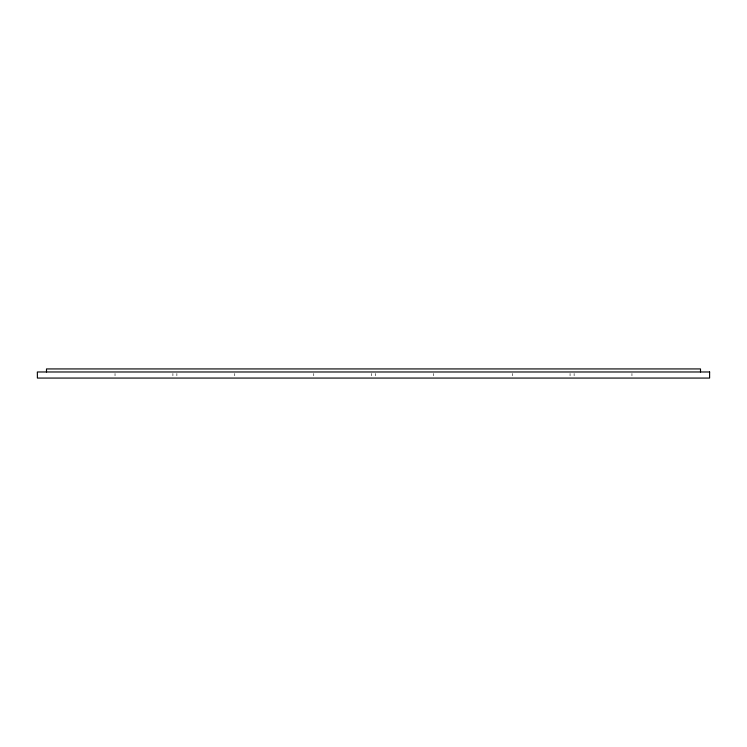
<?xml version="1.0" encoding="UTF-8"?>
<svg xmlns="http://www.w3.org/2000/svg" width="747" height="747" viewBox="0 0 747 747"><rect width="100%" height="100%" fill="white"/><g stroke="black" fill="none" stroke-linecap="round" stroke-linejoin="round"><path stroke-width="0.56" stroke-dasharray="3.73 2.8" d="M631.943 373.5L631.943 375.788M574.126 373.5L574.126 375.788M570.064 373.5L570.064 375.788M512.321 373.5L512.321 375.788M433.363 373.5L433.363 375.788M375.48 373.5L375.48 375.788M371.418 373.5L371.418 375.788M313.74 373.5L313.74 375.788M234.735 373.5L234.735 375.788M176.871 373.5L176.871 375.788M172.902 373.5L172.902 375.788M115.029 373.5L115.029 375.788"/><path stroke-width="1.12" d="M700.509 371.978L700.509 368.934L46.491 368.934L46.491 371.978M709.65 371.978L37.35 371.978L37.387 378.066L709.613 378.066L709.613 371.978"/></g></svg>
